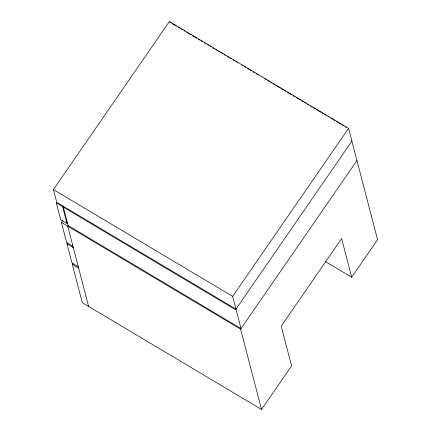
<?xml version="1.0" encoding="UTF-8"?>
<svg xmlns="http://www.w3.org/2000/svg" width="431" height="431" viewBox="0 0 431 431"><rect width="100%" height="100%" fill="white"/><g stroke="black" fill="none" stroke-linecap="round" stroke-linejoin="round"><path stroke-width="0.65" d="M235.978 309.14L56.747 202.338L53.428 189.581L169.34 21.55L348.566 128.352L377.572 239.717L351.696 277.23L325.098 261.375M67.419 222.816L66.999 223.425L60.679 219.659L56.326 202.947L56.747 202.338M61.396 222.407L62.921 220.198M66.999 223.425L62.646 206.713L63.066 206.104L68.13 225.542L67.71 226.151L88.619 306.414M78.496 267.963L78.135 266.573L71.939 262.883L66.972 243.811L67.737 242.707M351.696 277.23L341.627 238.558L281.217 326.127L291.572 365.892L261.525 409.45L82.299 302.648L72.3 264.273L73.065 263.169M68.13 225.542L241.042 328.578L232.654 296.383L348.566 128.352M351.89 141.109L235.558 309.749L56.326 202.947M261.525 409.45L240.622 329.187L356.954 160.547M169.453 21.986L171.188 23.021M172.346 23.71L176.392 26.124M178.127 27.153L179.862 28.187M181.015 28.877L182.173 29.567M183.908 30.601L185.061 31.291M186.795 32.325L188.53 33.354M189.688 34.044L190.847 34.733M192.582 35.768L196.628 38.181M198.362 39.216L200.097 40.245M201.25 40.934L202.408 41.624M204.143 42.658L205.296 43.348M207.031 44.382L208.766 45.417M209.924 46.106L211.082 46.79M212.812 47.825L213.97 48.514M215.705 49.549L217.439 50.583M218.598 51.273L220.333 52.307M221.486 52.997L222.644 53.681M224.379 54.715L225.532 55.405M227.266 56.439L229.001 57.474M230.159 58.163L231.318 58.853M233.047 59.887L234.205 60.572M235.94 61.606L237.675 62.64M241.721 65.054L242.879 65.744M244.614 66.773L245.767 67.462M247.502 68.497L249.237 69.531M250.395 70.221L251.553 70.91M253.283 71.945L254.441 72.634M256.176 73.663L257.91 74.698M264.849 78.835L266.002 79.525M267.737 80.554L269.472 81.588M270.63 82.278L271.789 82.967M272.942 83.657L274.676 84.691M275.835 85.381L280.457 88.134M281.615 88.824L283.35 89.858M284.503 90.548L285.661 91.237M287.396 92.272L292.024 95.025M293.177 95.714L294.912 96.749M296.07 97.438L300.693 100.191M301.851 100.881L303.586 101.915M304.739 102.605L305.897 103.295M307.632 104.329L308.79 105.019M310.525 106.053L312.26 107.082M313.412 107.772L315.147 108.806M316.306 109.496L320.928 112.254M322.086 112.944L323.821 113.973M324.974 114.662L326.132 115.352M327.867 116.386L329.025 117.076M330.76 118.11L332.495 119.145M333.648 119.834L334.806 120.518M336.541 121.553L341.163 124.311M342.322 125.001L344.057 126.035M345.209 126.719L346.368 127.409M53.428 189.581L232.654 296.383M240.622 329.187L61.391 222.385L66.67 242.642L72.737 246.263L73.038 247.426M66.972 243.811L73.292 247.577M72.3 264.273L78.62 268.039"/></g></svg>
